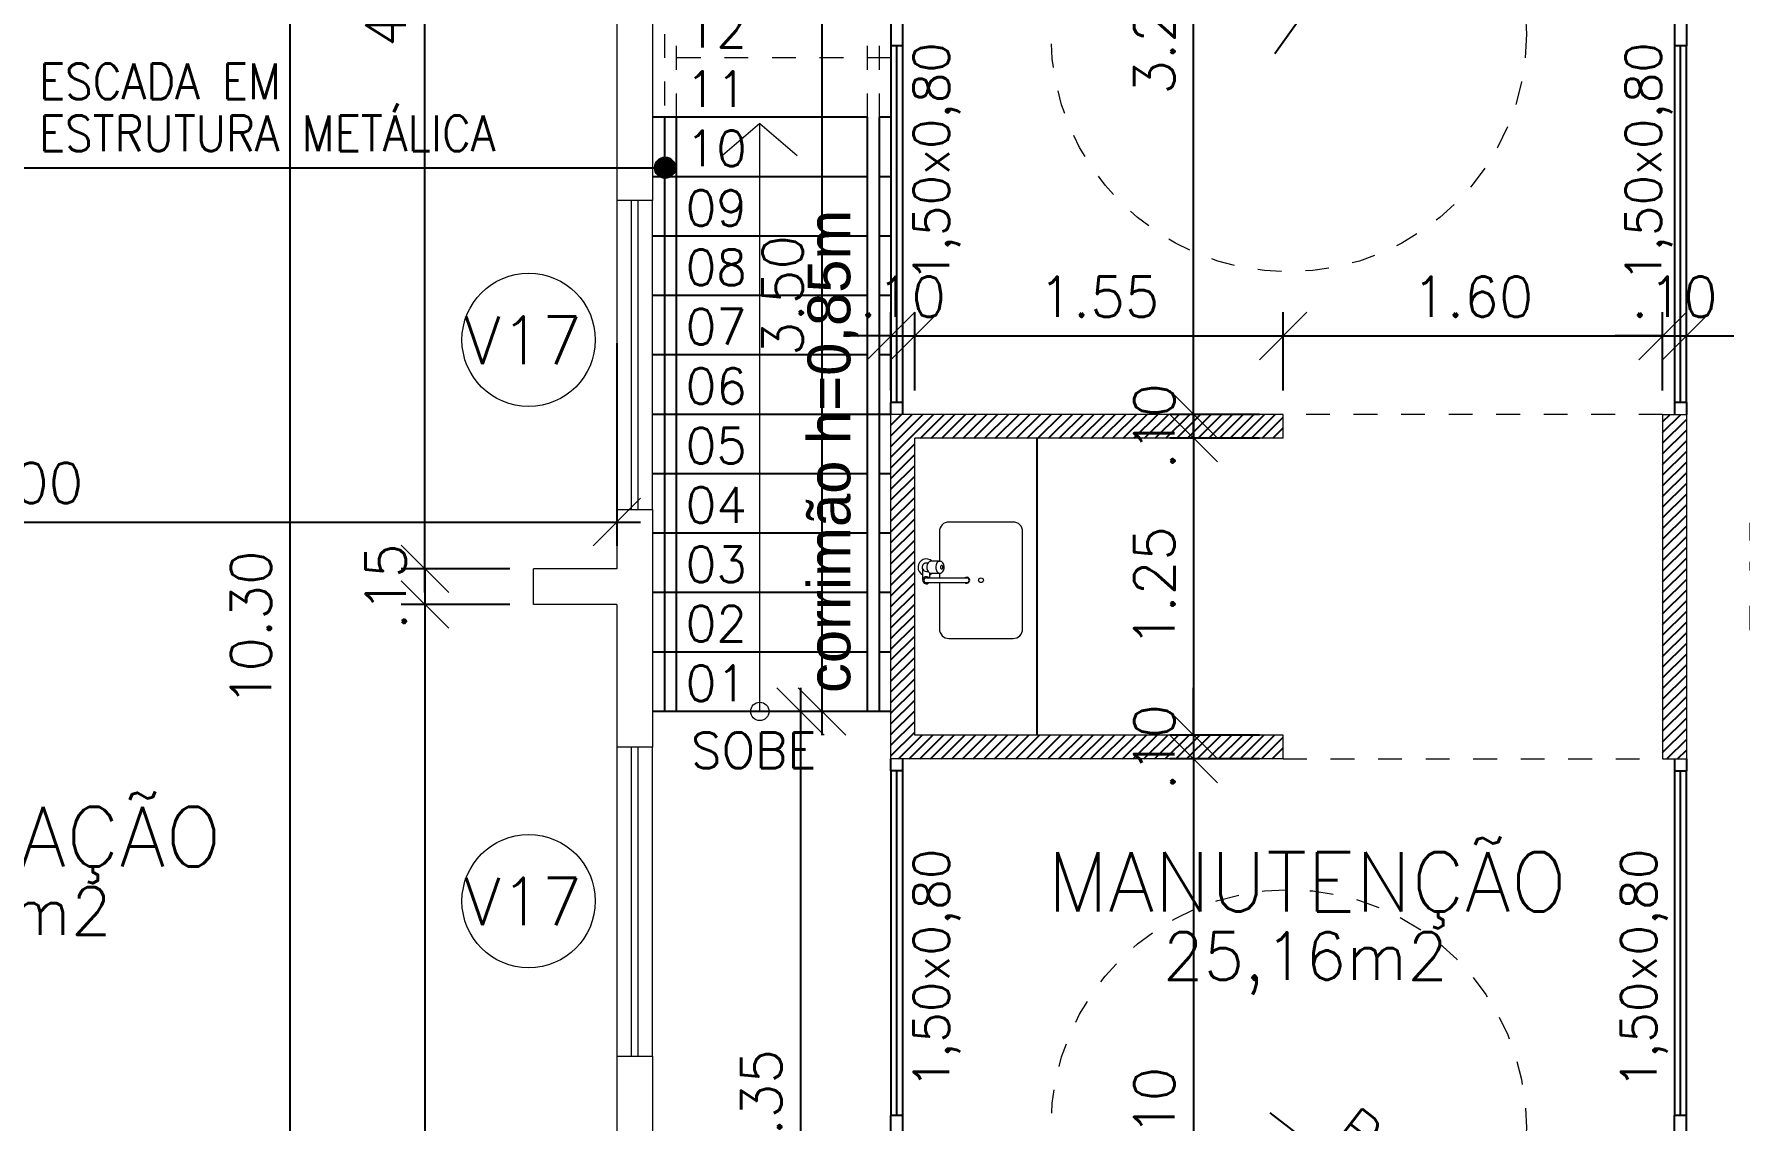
# Model space of a CAD drawing. Header units: millimetres. Extents: x 521 to 1055, y 261 to 520.
# Drawn here: x 610.82 to 618, y 486.34 to 490.92 of the extents above; entities that cross this region are included whole.
import ezdxf
from ezdxf.enums import TextEntityAlignment as Align

# ---------------------------------------------------------------- set-up
doc = ezdxf.new("R2010")
doc.units = ezdxf.units.MM
doc.linetypes.add('CONTINU', pattern=[0])
doc.linetypes.add('DASHDOT', pattern=[1, 0.5, -0.25, 0, -0.25])
doc.layers.add('0.1', color=8, linetype='Continuous', lineweight=13)
doc.layers.add('ppci', color=8, linetype='Continuous')
doc.styles.add('80X50', font='romans.shx')
doc.styles.add('ROMANS', font='romans')
doc.styles.get("Standard").update_dxf_attribs({"font": 'romans.shx'})
doc.styles.add('STYLE1', font='sanss___.ttf')
doc.dimstyles.new('Fares Eng - 50', dxfattribs={"dimscale": 2, "dimtxt": 0.085, "dimasz": 0.1, "dimexe": 0.05, "dimexo": 0.05, "dimgap": 0.04, "dimtad": 1, "dimzin": 4, "dimdsep": 46, "dimtxsty": 'ROMANS', "dimblk1": 'OBLIQUE', "dimblk2": 'OBLIQUE', "dimsah": 1, "dimcen": 0.05, "dimdle": 0.05, "dimclrd": 8, "dimclre": 8, "dimclrt": 8, "dimaunit": 1, "dimadec": 0, "dimazin": 0, "dimtfac": 1, "dimtix": 1, "dimtmove": 2, "dimatfit": 0, "dimldrblk": 'OPEN90', "dimfxl": 1, "dimtolj": 1, "dimtzin": 0, "dimarcsym": 0})

# ---------------------------------------------------------------- blocks, each defined once
blk = doc.blocks.new('ÁREA')
for p in [(0.00005, 0.003762), (0, 0)]:
    blk.add_attdef('COMPARTIMENTO', text='', height=0.0025).set_placement(p, align=Align.CENTER)
at = {"color": 1}
for p in [(-0.00005, -0.003762), (-0.000099, -0.007523)]:
    blk.add_attdef('ÁREA', text='', height=0.002, dxfattribs=at).set_placement(p, align=Align.CENTER)
blk = doc.blocks.new('_OBLIQUE')
at = {"color": 0, "linetype": 'ByBlock'}
blk.add_line((-0.5, -0.5), (0.5, 0.5), dxfattribs=at)
blk = doc.blocks.new('*D2826')
at = {"layer": '0.1', "color": 8, "linetype": 'CONTINU', "lineweight": -2, "transparency": 16777216}
for p, q in [((608.2733, 489.6169), (608.2733, 488.7637)), ((613.2733, 489.6169), (613.2733, 488.7637)), ((608.1733, 488.8637), (613.3733, 488.8637))]:
    blk.add_line(p, q, dxfattribs=at)
at = {"layer": 'DEFPOINTS', "color": 0, "linetype": 'CONTINU', "lineweight": -2, "transparency": 16777216}
for p in [(608.2733, 489.7169), (613.2733, 489.7169), (613.2733, 488.8637)]:
    blk.add_point(p, dxfattribs=at)
at = {"layer": '0.1', "color": 8, "linetype": 'CONTINU', "lineweight": -2, "transparency": 16777216, "xscale": 0.2, "yscale": 0.2, "zscale": 0.2, "rotation": 180}
blk.add_blockref('_OBLIQUE', (608.2733, 488.8637), dxfattribs=at)
at = {"layer": '0.1', "color": 8, "linetype": 'CONTINU', "lineweight": -2, "transparency": 16777216, "xscale": 0.2, "yscale": 0.2, "zscale": 0.2}
blk.add_blockref('_OBLIQUE', (613.2733, 488.8637), dxfattribs=at)
at = {"layer": '0.1', "color": 8, "linetype": 'CONTINU', "transparency": 16777216, "insert": (610.7733, 489.0287), "char_height": 0.17, "attachment_point": 5, "style": 'ROMANS'}
blk.add_mtext('\\A1;5.00', dxfattribs=at)
blk = doc.blocks.new('_Open90')
at = {"color": 0, "linetype": 'ByBlock', "lineweight": -2}
for p, q in [((-0.5, 0.5), (0, 0)), ((0, 0), (-1, 0)), ((0, 0), (-0.5, -0.5))]:
    blk.add_line(p, q, dxfattribs=at)
blk = doc.blocks.new('*D2891')
at = {"layer": '0.1', "color": 8, "linetype": 'CONTINU', "lineweight": -2, "transparency": 16777216}
for p, q in [((612.4661, 488.5669), (612.4661, 493.6669)), ((612.8233, 493.5669), (612.3661, 493.5669)), ((612.8233, 488.6669), (612.3661, 488.6669))]:
    blk.add_line(p, q, dxfattribs=at)
at = {"layer": 'DEFPOINTS', "color": 0, "linetype": 'CONTINU', "lineweight": -2, "transparency": 16777216}
for p in [(612.4661, 493.5669), (612.9233, 493.5669), (612.9233, 488.6669)]:
    blk.add_point(p, dxfattribs=at)
at = {"layer": '0.1', "color": 8, "linetype": 'CONTINU', "lineweight": -2, "transparency": 16777216, "xscale": 0.2, "yscale": 0.2, "zscale": 0.2}
for p, rotation in [((612.4661, 493.5669), 90), ((612.4661, 488.6669), 270)]:
    blk.add_blockref('_OBLIQUE', p, dxfattribs=dict(at, rotation=rotation))
at = {"layer": '0.1', "color": 8, "linetype": 'CONTINU', "transparency": 16777216, "insert": (612.3011, 491.1169), "char_height": 0.17, "attachment_point": 5, "rotation": 90, "style": 'ROMANS'}
blk.add_mtext('\\A1;4.90', dxfattribs=at)
blk = doc.blocks.new('*D2892')
at = {"layer": '0.1', "color": 8, "linetype": 'CONTINU', "lineweight": -2, "transparency": 16777216}
for p, q in [((612.4661, 488.6669), (612.4661, 488.8669)), ((612.8233, 488.6669), (612.3661, 488.6669)), ((612.4661, 488.6669), (612.4661, 488.5169)), ((612.8233, 488.5169), (612.3661, 488.5169)), ((612.4661, 488.5169), (612.4661, 488.3169))]:
    blk.add_line(p, q, dxfattribs=at)
at = {"layer": 'DEFPOINTS', "color": 0, "linetype": 'CONTINU', "lineweight": -2, "transparency": 16777216}
for p in [(612.9233, 488.6669), (612.4661, 488.5169), (612.9233, 488.5169)]:
    blk.add_point(p, dxfattribs=at)
at = {"layer": '0.1', "color": 8, "linetype": 'CONTINU', "lineweight": -2, "transparency": 16777216, "xscale": 0.2, "yscale": 0.2, "zscale": 0.2}
for p, rotation in [((612.4661, 488.6669), 270), ((612.4661, 488.5169), 90)]:
    blk.add_blockref('_OBLIQUE', p, dxfattribs=dict(at, rotation=rotation))
at = {"layer": '0.1', "color": 8, "linetype": 'CONTINU', "transparency": 16777216, "insert": (612.3011, 488.5919), "char_height": 0.17, "attachment_point": 5, "rotation": 90, "style": 'ROMANS'}
blk.add_mtext('\\A1;.15', dxfattribs=at)
blk = doc.blocks.new('*D2610')
at = {"layer": '0.1', "color": 8, "lineweight": -2, "transparency": 16777216}
for p, q in [((612.4661, 488.6169), (612.4661, 483.1669)), ((612.8233, 488.5169), (612.3661, 488.5169)), ((612.8169, 483.2669), (612.3661, 483.2669))]:
    blk.add_line(p, q, dxfattribs=at)
at = {"layer": 'DEFPOINTS', "color": 0, "lineweight": -2, "transparency": 16777216}
for p in [(612.9233, 488.5169), (612.4661, 483.2669), (612.9169, 483.2669)]:
    blk.add_point(p, dxfattribs=at)
at = {"layer": '0.1', "color": 8, "lineweight": -2, "transparency": 16777216, "xscale": 0.2, "yscale": 0.2, "zscale": 0.2}
for p, rotation in [((612.4661, 488.5169), 90), ((612.4661, 483.2669), 270)]:
    blk.add_blockref('_OBLIQUE', p, dxfattribs=dict(at, rotation=rotation))
at = {"layer": '0.1', "color": 8, "transparency": 16777216, "insert": (612.3011, 485.8919), "char_height": 0.17, "attachment_point": 5, "rotation": 90, "style": 'ROMANS'}
blk.add_mtext('\\A1;5.25', dxfattribs=at)
blk = doc.blocks.new('*D2893')
at = {"layer": '0.1', "color": 8, "linetype": 'CONTINU', "lineweight": -2, "transparency": 16777216}
for p, q in [((611.8987, 483.1669), (611.8987, 493.6669)), ((612.2661, 493.5669), (611.7987, 493.5669)), ((612.2661, 483.2669), (611.7987, 483.2669))]:
    blk.add_line(p, q, dxfattribs=at)
at = {"layer": 'DEFPOINTS', "color": 0, "linetype": 'CONTINU', "lineweight": -2, "transparency": 16777216}
for p in [(611.8987, 493.5669), (612.3661, 493.5669), (612.3661, 483.2669)]:
    blk.add_point(p, dxfattribs=at)
at = {"layer": '0.1', "color": 8, "linetype": 'CONTINU', "lineweight": -2, "transparency": 16777216, "xscale": 0.2, "yscale": 0.2, "zscale": 0.2}
for p, rotation in [((611.8987, 493.5669), 90), ((611.8987, 483.2669), 270)]:
    blk.add_blockref('_OBLIQUE', p, dxfattribs=dict(at, rotation=rotation))
at = {"layer": '0.1', "color": 8, "linetype": 'CONTINU', "transparency": 16777216, "insert": (611.7337, 488.4169), "char_height": 0.17, "attachment_point": 5, "rotation": 90, "style": 'ROMANS'}
blk.add_mtext('\\A1;10.30', dxfattribs=at)
blk = doc.blocks.new('PIA')
for p, q in [((0, 0.245), (0.0435, 0.245)), ((0.01, 0.23), (0.01, 0.06)), ((0.01, 0.215), (0.0309, 0.215)), ((0.03, 0.175), (0.01, 0.175))]:
    blk.add_line(p, q)
blk.add_lwpolyline([(-0.01, 0.23), (-0.01, 0.06)])
for points in [[(0.08, 0.1728), (0.08, 0.2104, 0.133256), (0.0783, 0.2168, 0.106756), (0.0727, 0.2229, 0.082828), (0.0649, 0.2266, 0.071352), (0.055, 0.2281, 0.071352), (0.0451, 0.2266, 0.082828), (0.0373, 0.2229, 0.106756), (0.0317, 0.2168, 0.133256), (0.03, 0.2104), (0.03, 0.1728)], [(-0.01, 0.175), (-0.205, 0.175, 0.414214), (-0.245, 0.135), (-0.245, -0.135, 0.414214), (-0.205, -0.175), (0.205, -0.175, 0.414214), (0.245, -0.135), (0.245, 0.135, 0.414214), (0.205, 0.175), (0.08, 0.175)]]:
    blk.add_lwpolyline(points, format="xyb")
at = {"color": 8}
for points in [[(0.046, 0.245, 0.263265), (0.0375, 0.23), (0.0375, 0.223)], [(0.0725, 0.223), (0.0725, 0.23, 0.546464), (0.0477, 0.2459, 0.546464)]]:
    blk.add_lwpolyline(points, format="xyb", dxfattribs=at)
blk.add_lwpolyline([(0.03, 0.1728, 0.133256), (0.0317, 0.1664, 0.106756), (0.0373, 0.1603, 0.082828), (0.0451, 0.1565, 0.071352), (0.055, 0.1551, 0.071352), (0.0649, 0.1565, 0.082828), (0.0727, 0.1603, 0.106756), (0.0783, 0.1664, 0.133256), (0.08, 0.1728, 0.133256), (0.0783, 0.1792, 0.106756), (0.0727, 0.1853, 0.082828), (0.0649, 0.189, 0.071352), (0.055, 0.1905, 0.071352), (0.0451, 0.189, 0.082828), (0.0373, 0.1853, 0.106756), (0.0317, 0.1792, 0.133256)], format="xyb", close=True)
blk.add_lwpolyline([(0.0625, 0.1653, 0.133256), (0.062, 0.1672, 0.106756), (0.0603, 0.169, 0.082828), (0.058, 0.1702, 0.071352), (0.055, 0.1706, 0.071352), (0.052, 0.1702, 0.082828), (0.0497, 0.169, 0.106756), (0.048, 0.1672, 0.133256), (0.0475, 0.1653, 0.133256), (0.048, 0.1634, 0.106756), (0.0497, 0.1615, 0.082828), (0.052, 0.1604, 0.071352), (0.055, 0.16, 0.071352), (0.058, 0.1604, 0.082828), (0.0603, 0.1615, 0.106756), (0.062, 0.1634, 0.133256)], format="xyb", close=True, dxfattribs=at)
blk.add_circle((0, 0), 0.01)
for centre, radius, start, end in [((0, 0.23), 0.015, 311.81031, 228.18969), ((0, 0.23), 0.01, 0.00021, 180.00021), ((0.0435, 0.255), 0.01, 270, 294.61998), ((0, 0.06), 0.01, 180.00012, 0.00012)]:
    blk.add_arc(centre, radius, start, end)
for centre, radius, start, end in [((0.055, 0.23), 0.035, 315.58469, 154.62307), ((0.055, 0.23), 0.035, 205.37693, 224.41531), ((0, 0.06), 0.0125, 143.1301, 36.8699)]:
    blk.add_arc(centre, radius, start, end, dxfattribs=at)
blk = doc.blocks.new('*D3589')
at = {"layer": '0.1', "color": 8, "linetype": 'CONTINU', "lineweight": -2, "transparency": 16777216}
for p, q in [((614.4265, 489.4169), (614.4265, 489.7467)), ((614.5265, 489.4169), (614.5265, 489.7467)), ((614.4265, 489.6467), (614.2265, 489.6467)), ((614.4265, 489.6467), (614.5265, 489.6467)), ((614.5265, 489.6467), (614.7265, 489.6467))]:
    blk.add_line(p, q, dxfattribs=at)
at = {"layer": 'DEFPOINTS', "color": 0, "linetype": 'CONTINU', "lineweight": -2, "transparency": 16777216}
for p in [(614.5265, 489.6467), (614.4265, 489.3169), (614.5265, 489.3169)]:
    blk.add_point(p, dxfattribs=at)
at = {"layer": '0.1', "color": 8, "linetype": 'CONTINU', "lineweight": -2, "transparency": 16777216, "xscale": 0.2, "yscale": 0.2, "zscale": 0.2}
blk.add_blockref('_OBLIQUE', (614.4265, 489.6467), dxfattribs=at)
at = {"layer": '0.1', "color": 8, "linetype": 'CONTINU', "lineweight": -2, "transparency": 16777216, "xscale": 0.2, "yscale": 0.2, "zscale": 0.2, "rotation": 180}
blk.add_blockref('_OBLIQUE', (614.5265, 489.6467), dxfattribs=at)
at = {"layer": '0.1', "color": 8, "linetype": 'CONTINU', "lineweight": -2, "transparency": 16777216, "insert": (614.4765, 489.8117), "char_height": 0.17, "attachment_point": 5, "style": 'ROMANS'}
blk.add_mtext('\\A1;.10', dxfattribs=at)
blk = doc.blocks.new('*D3590')
at = {"layer": '0.1', "color": 8, "linetype": 'CONTINU', "lineweight": -2, "transparency": 16777216}
for p, q in [((614.5265, 489.4169), (614.5265, 489.7467)), ((616.0765, 489.4169), (616.0765, 489.7467)), ((614.4265, 489.6467), (616.1765, 489.6467))]:
    blk.add_line(p, q, dxfattribs=at)
at = {"layer": 'DEFPOINTS', "color": 0, "linetype": 'CONTINU', "lineweight": -2, "transparency": 16777216}
for p in [(616.0765, 489.6467), (614.5265, 489.3169), (616.0765, 489.3169)]:
    blk.add_point(p, dxfattribs=at)
at = {"layer": '0.1', "color": 8, "linetype": 'CONTINU', "lineweight": -2, "transparency": 16777216, "xscale": 0.2, "yscale": 0.2, "zscale": 0.2, "rotation": 180}
blk.add_blockref('_OBLIQUE', (614.5265, 489.6467), dxfattribs=at)
at = {"layer": '0.1', "color": 8, "linetype": 'CONTINU', "lineweight": -2, "transparency": 16777216, "xscale": 0.2, "yscale": 0.2, "zscale": 0.2}
blk.add_blockref('_OBLIQUE', (616.0765, 489.6467), dxfattribs=at)
at = {"layer": '0.1', "color": 8, "linetype": 'CONTINU', "lineweight": -2, "transparency": 16777216, "insert": (615.3015, 489.8117), "char_height": 0.17, "attachment_point": 5, "style": 'ROMANS'}
blk.add_mtext('\\A1;1.55', dxfattribs=at)
blk = doc.blocks.new('*D3591')
at = {"layer": '0.1', "color": 8, "linetype": 'CONTINU', "lineweight": -2, "transparency": 16777216}
for p, q in [((616.0765, 489.4169), (616.0765, 489.7467)), ((617.6733, 489.4169), (617.6733, 489.7467)), ((615.9765, 489.6467), (617.7733, 489.6467))]:
    blk.add_line(p, q, dxfattribs=at)
at = {"layer": 'DEFPOINTS', "color": 0, "linetype": 'CONTINU', "lineweight": -2, "transparency": 16777216}
for p in [(617.6733, 489.6467), (616.0765, 489.3169), (617.6733, 489.3169)]:
    blk.add_point(p, dxfattribs=at)
at = {"layer": '0.1', "color": 8, "linetype": 'CONTINU', "lineweight": -2, "transparency": 16777216, "xscale": 0.2, "yscale": 0.2, "zscale": 0.2, "rotation": 180}
blk.add_blockref('_OBLIQUE', (616.0765, 489.6467), dxfattribs=at)
at = {"layer": '0.1', "color": 8, "linetype": 'CONTINU', "lineweight": -2, "transparency": 16777216, "xscale": 0.2, "yscale": 0.2, "zscale": 0.2}
blk.add_blockref('_OBLIQUE', (617.6733, 489.6467), dxfattribs=at)
at = {"layer": '0.1', "color": 8, "linetype": 'CONTINU', "lineweight": -2, "transparency": 16777216, "insert": (616.8749, 489.8117), "char_height": 0.17, "attachment_point": 5, "style": 'ROMANS'}
blk.add_mtext('\\A1;1.60', dxfattribs=at)
blk = doc.blocks.new('*D3592')
at = {"layer": '0.1', "color": 8, "linetype": 'CONTINU', "lineweight": -2, "transparency": 16777216}
for p, q in [((617.6733, 489.4169), (617.6733, 489.7467)), ((617.7733, 489.4169), (617.7733, 489.7467)), ((617.6733, 489.6467), (617.4733, 489.6467)), ((617.6733, 489.6467), (617.7733, 489.6467)), ((617.7733, 489.6467), (617.9733, 489.6467))]:
    blk.add_line(p, q, dxfattribs=at)
at = {"layer": 'DEFPOINTS', "color": 0, "linetype": 'CONTINU', "lineweight": -2, "transparency": 16777216}
for p in [(617.7733, 489.6467), (617.6733, 489.3169), (617.7733, 489.3169)]:
    blk.add_point(p, dxfattribs=at)
at = {"layer": '0.1', "color": 8, "linetype": 'CONTINU', "lineweight": -2, "transparency": 16777216, "xscale": 0.2, "yscale": 0.2, "zscale": 0.2}
blk.add_blockref('_OBLIQUE', (617.6733, 489.6467), dxfattribs=at)
at = {"layer": '0.1', "color": 8, "linetype": 'CONTINU', "lineweight": -2, "transparency": 16777216, "xscale": 0.2, "yscale": 0.2, "zscale": 0.2, "rotation": 180}
blk.add_blockref('_OBLIQUE', (617.7733, 489.6467), dxfattribs=at)
at = {"layer": '0.1', "color": 8, "linetype": 'CONTINU', "lineweight": -2, "transparency": 16777216, "insert": (617.7233, 489.8117), "char_height": 0.17, "attachment_point": 5, "style": 'ROMANS'}
blk.add_mtext('\\A1;.10', dxfattribs=at)
blk = doc.blocks.new('*D3593')
at = {"layer": '0.1', "color": 8, "linetype": 'CONTINU', "lineweight": -2, "transparency": 16777216}
for p, q in [((615.6998, 489.3169), (615.6998, 489.5169)), ((615.9765, 489.3169), (615.5998, 489.3169)), ((615.6998, 489.2169), (615.6998, 489.3169)), ((615.9765, 489.2169), (615.5998, 489.2169)), ((615.6998, 489.2169), (615.6998, 489.0169))]:
    blk.add_line(p, q, dxfattribs=at)
at = {"layer": 'DEFPOINTS', "color": 0, "linetype": 'CONTINU', "lineweight": -2, "transparency": 16777216}
for p in [(615.6998, 489.3169), (616.0765, 489.3169), (616.0765, 489.2169)]:
    blk.add_point(p, dxfattribs=at)
at = {"layer": '0.1', "color": 8, "linetype": 'CONTINU', "lineweight": -2, "transparency": 16777216, "xscale": 0.2, "yscale": 0.2, "zscale": 0.2}
for p, rotation in [((615.6998, 489.3169), 270), ((615.6998, 489.2169), 90)]:
    blk.add_blockref('_OBLIQUE', p, dxfattribs=dict(at, rotation=rotation))
at = {"layer": '0.1', "color": 8, "linetype": 'CONTINU', "lineweight": -2, "transparency": 16777216, "insert": (615.5348, 489.2669), "char_height": 0.17, "attachment_point": 5, "rotation": 90, "style": 'ROMANS'}
blk.add_mtext('\\A1;.10', dxfattribs=at)
blk = doc.blocks.new('*D3594')
at = {"layer": '0.1', "color": 8, "linetype": 'CONTINU', "lineweight": -2, "transparency": 16777216}
for p, q in [((615.6998, 489.3169), (615.6998, 487.8669)), ((615.9765, 489.2169), (615.5998, 489.2169)), ((615.9765, 487.9669), (615.5998, 487.9669))]:
    blk.add_line(p, q, dxfattribs=at)
at = {"layer": 'DEFPOINTS', "color": 0, "linetype": 'CONTINU', "lineweight": -2, "transparency": 16777216}
for p in [(616.0765, 489.2169), (615.6998, 487.9669), (616.0765, 487.9669)]:
    blk.add_point(p, dxfattribs=at)
at = {"layer": '0.1', "color": 8, "linetype": 'CONTINU', "lineweight": -2, "transparency": 16777216, "xscale": 0.2, "yscale": 0.2, "zscale": 0.2}
for p, rotation in [((615.6998, 489.2169), 90), ((615.6998, 487.9669), 270)]:
    blk.add_blockref('_OBLIQUE', p, dxfattribs=dict(at, rotation=rotation))
at = {"layer": '0.1', "color": 8, "linetype": 'CONTINU', "lineweight": -2, "transparency": 16777216, "insert": (615.5348, 488.5919), "char_height": 0.17, "attachment_point": 5, "rotation": 90, "style": 'ROMANS'}
blk.add_mtext('\\A1;1.25', dxfattribs=at)
blk = doc.blocks.new('*D3595')
at = {"layer": '0.1', "color": 8, "linetype": 'CONTINU', "lineweight": -2, "transparency": 16777216}
for p, q in [((615.6998, 487.9669), (615.6998, 488.1669)), ((615.9765, 487.9669), (615.5998, 487.9669)), ((615.6998, 487.9669), (615.6998, 487.8669)), ((615.9765, 487.8669), (615.5998, 487.8669)), ((615.6998, 487.8669), (615.6998, 487.6669))]:
    blk.add_line(p, q, dxfattribs=at)
at = {"layer": 'DEFPOINTS', "color": 0, "linetype": 'CONTINU', "lineweight": -2, "transparency": 16777216}
for p in [(616.0765, 487.9669), (615.6998, 487.8669), (616.0765, 487.8669)]:
    blk.add_point(p, dxfattribs=at)
at = {"layer": '0.1', "color": 8, "linetype": 'CONTINU', "lineweight": -2, "transparency": 16777216, "xscale": 0.2, "yscale": 0.2, "zscale": 0.2}
for p, rotation in [((615.6998, 487.9669), 270), ((615.6998, 487.8669), 90)]:
    blk.add_blockref('_OBLIQUE', p, dxfattribs=dict(at, rotation=rotation))
at = {"layer": '0.1', "color": 8, "linetype": 'CONTINU', "lineweight": -2, "transparency": 16777216, "insert": (615.5348, 487.9169), "char_height": 0.17, "attachment_point": 5, "rotation": 90, "style": 'ROMANS'}
blk.add_mtext('\\A1;.10', dxfattribs=at)
blk = doc.blocks.new('*D3596')
at = {"layer": '0.1', "color": 8, "linetype": 'CONTINU', "lineweight": -2, "transparency": 16777216}
for p, q in [((615.6998, 487.9669), (615.6998, 484.6669)), ((615.9765, 487.8669), (615.5998, 487.8669)), ((615.9765, 484.7669), (615.5998, 484.7669))]:
    blk.add_line(p, q, dxfattribs=at)
at = {"layer": 'DEFPOINTS', "color": 0, "linetype": 'CONTINU', "lineweight": -2, "transparency": 16777216}
for p in [(616.0765, 487.8669), (615.6998, 484.7669), (616.0765, 484.7669)]:
    blk.add_point(p, dxfattribs=at)
at = {"layer": '0.1', "color": 8, "linetype": 'CONTINU', "lineweight": -2, "transparency": 16777216, "xscale": 0.2, "yscale": 0.2, "zscale": 0.2}
for p, rotation in [((615.6998, 487.8669), 90), ((615.6998, 484.7669), 270)]:
    blk.add_blockref('_OBLIQUE', p, dxfattribs=dict(at, rotation=rotation))
at = {"layer": '0.1', "color": 8, "linetype": 'CONTINU', "lineweight": -2, "transparency": 16777216, "insert": (615.5348, 486.3169), "char_height": 0.17, "attachment_point": 5, "rotation": 90, "style": 'ROMANS'}
blk.add_mtext('\\A1;3.10', dxfattribs=at)
blk = doc.blocks.new('*D3597')
at = {"layer": '0.1', "color": 8, "linetype": 'CONTINU', "lineweight": -2, "transparency": 16777216}
for p, q in [((615.6998, 489.2169), (615.6998, 492.6169)), ((615.9765, 492.5169), (615.5998, 492.5169)), ((615.9765, 489.3169), (615.5998, 489.3169))]:
    blk.add_line(p, q, dxfattribs=at)
at = {"layer": 'DEFPOINTS', "color": 0, "linetype": 'CONTINU', "lineweight": -2, "transparency": 16777216}
for p in [(615.6998, 492.5169), (616.0765, 492.5169), (616.0765, 489.3169)]:
    blk.add_point(p, dxfattribs=at)
at = {"layer": '0.1', "color": 8, "linetype": 'CONTINU', "lineweight": -2, "transparency": 16777216, "xscale": 0.2, "yscale": 0.2, "zscale": 0.2}
for p, rotation in [((615.6998, 492.5169), 90), ((615.6998, 489.3169), 270)]:
    blk.add_blockref('_OBLIQUE', p, dxfattribs=dict(at, rotation=rotation))
at = {"layer": '0.1', "color": 8, "linetype": 'CONTINU', "lineweight": -2, "transparency": 16777216, "insert": (615.5348, 490.9169), "char_height": 0.17, "attachment_point": 5, "rotation": 90, "style": 'ROMANS'}
blk.add_mtext('\\A1;3.20', dxfattribs=at)
blk = doc.blocks.new('*D3602')
at = {"layer": '0.1', "color": 8, "linetype": 'CONTINU', "lineweight": -2, "transparency": 16777216}
for p, q in [((618.2945, 492.6669), (618.2945, 484.6169)), ((617.8733, 492.5669), (618.3945, 492.5669)), ((617.8733, 484.7169), (618.3945, 484.7169))]:
    blk.add_line(p, q, dxfattribs=at)
at = {"layer": 'DEFPOINTS', "color": 0, "linetype": 'CONTINU', "lineweight": -2, "transparency": 16777216}
for p in [(617.7733, 492.5669), (617.7733, 484.7169), (618.2945, 484.7169)]:
    blk.add_point(p, dxfattribs=at)
at = {"layer": '0.1', "color": 8, "linetype": 'CONTINU', "lineweight": -2, "transparency": 16777216, "xscale": 0.2, "yscale": 0.2, "zscale": 0.2}
for p, rotation in [((618.2945, 492.5669), 90), ((618.2945, 484.7169), 270)]:
    blk.add_blockref('_OBLIQUE', p, dxfattribs=dict(at, rotation=rotation))
at = {"layer": '0.1', "color": 8, "linetype": 'CONTINU', "lineweight": -2, "transparency": 16777216, "insert": (618.1295, 488.6419), "char_height": 0.17, "attachment_point": 5, "rotation": 90, "style": 'ROMANS'}
blk.add_mtext('\\A1;7.85', dxfattribs=at)
blk = doc.blocks.new('*D3603')
at = {"layer": '0.1', "color": 8, "linetype": 'CONTINU', "lineweight": -2, "transparency": 16777216}
blk.add_line((616.0418, 490.8355), (616.7389, 491.8123), dxfattribs=at)
at = {"layer": 'DEFPOINTS', "color": 0, "linetype": 'CONTINU', "lineweight": -2, "transparency": 16777216}
for p in [(616.6808, 491.7309), (616.0999, 490.9169)]:
    blk.add_point(p, dxfattribs=at)
at = {"layer": '0.1', "color": 8, "linetype": 'CONTINU', "lineweight": -2, "transparency": 16777216, "xscale": 0.2, "yscale": 0.2, "zscale": 0.2, "rotation": 54.48324469864784}
blk.add_blockref('_OBLIQUE', (616.6808, 491.7309), dxfattribs=at)
at = {"layer": '0.1', "color": 8, "linetype": 'CONTINU', "lineweight": -2, "transparency": 16777216, "insert": (616.256, 491.4197), "char_height": 0.17, "attachment_point": 5, "rotation": 54.48324, "style": 'ROMANS'}
blk.add_mtext('\\A1;R1.00', dxfattribs=at)
blk = doc.blocks.new('*D3604')
at = {"layer": '0.1', "color": 8, "linetype": 'CONTINU', "lineweight": -2, "transparency": 16777216}
blk.add_line((616.0206, 486.3779), (616.9714, 485.6458), dxfattribs=at)
at = {"layer": 'DEFPOINTS', "color": 0, "linetype": 'CONTINU', "lineweight": -2, "transparency": 16777216}
for p in [(616.0999, 486.3169), (616.8922, 485.7068)]:
    blk.add_point(p, dxfattribs=at)
at = {"layer": '0.1', "color": 8, "linetype": 'CONTINU', "lineweight": -2, "transparency": 16777216, "xscale": 0.2, "yscale": 0.2, "zscale": 0.2, "rotation": 322.4032964737204}
blk.add_blockref('_OBLIQUE', (616.8922, 485.7068), dxfattribs=at)
at = {"layer": '0.1', "color": 8, "linetype": 'CONTINU', "lineweight": -2, "transparency": 16777216, "insert": (616.5967, 486.1426), "char_height": 0.17, "attachment_point": 5, "rotation": 322.4033, "style": 'ROMANS'}
blk.add_mtext('\\A1;R1.00', dxfattribs=at)
blk = doc.blocks.new('*D3606')
at = {"layer": '0.1', "color": 8, "linetype": 'CONTINU', "lineweight": -2, "transparency": 16777216}
for p, q in [((614.1361, 491.6669), (614.1361, 487.9669)), ((614.3265, 491.5669), (614.0361, 491.5669)), ((614.3265, 488.0669), (614.0361, 488.0669))]:
    blk.add_line(p, q, dxfattribs=at)
at = {"layer": 'DEFPOINTS', "color": 0, "linetype": 'CONTINU', "lineweight": -2, "transparency": 16777216}
for p in [(614.4265, 491.5669), (614.1361, 488.0669), (614.4265, 488.0669)]:
    blk.add_point(p, dxfattribs=at)
at = {"layer": '0.1', "color": 8, "linetype": 'CONTINU', "lineweight": -2, "transparency": 16777216, "xscale": 0.2, "yscale": 0.2, "zscale": 0.2}
for p, rotation in [((614.1361, 491.5669), 90), ((614.1361, 488.0669), 270)]:
    blk.add_blockref('_OBLIQUE', p, dxfattribs=dict(at, rotation=rotation))
at = {"layer": '0.1', "color": 8, "linetype": 'CONTINU', "lineweight": -2, "transparency": 16777216, "insert": (613.9711, 489.8169), "char_height": 0.17, "attachment_point": 5, "rotation": 90, "style": 'ROMANS'}
blk.add_mtext('\\A1;3.50', dxfattribs=at)
blk = doc.blocks.new('*D3607')
at = {"layer": '0.1', "color": 8, "linetype": 'CONTINU', "lineweight": -2, "transparency": 16777216}
for p, q in [((614.0458, 488.1669), (614.0458, 484.6169)), ((614.3265, 488.0669), (613.9458, 488.0669)), ((614.3265, 484.7169), (613.9458, 484.7169))]:
    blk.add_line(p, q, dxfattribs=at)
at = {"layer": 'DEFPOINTS', "color": 0, "linetype": 'CONTINU', "lineweight": -2, "transparency": 16777216}
for p in [(614.4265, 488.0669), (614.0458, 484.7169), (614.4265, 484.7169)]:
    blk.add_point(p, dxfattribs=at)
at = {"layer": '0.1', "color": 8, "linetype": 'CONTINU', "lineweight": -2, "transparency": 16777216, "xscale": 0.2, "yscale": 0.2, "zscale": 0.2}
for p, rotation in [((614.0458, 488.0669), 90), ((614.0458, 484.7169), 270)]:
    blk.add_blockref('_OBLIQUE', p, dxfattribs=dict(at, rotation=rotation))
at = {"layer": '0.1', "color": 8, "linetype": 'CONTINU', "lineweight": -2, "transparency": 16777216, "insert": (613.8808, 486.3919), "char_height": 0.17, "attachment_point": 5, "rotation": 90, "style": 'ROMANS'}
blk.add_mtext('\\A1;3.35', dxfattribs=at)

msp = doc.modelspace()

# ---------------------------------------------------------------- hatches: boundary and pattern name
at = {"layer": '0.1', "linetype": 'CONTINU', "lineweight": -2}
h = msp.add_hatch(color=8, dxfattribs=at)
h.paths.add_polyline_path([(613.47617, 490.39793, 0.4142136), (613.43305, 490.35481), (613.47617, 490.35481)])
h.paths.add_polyline_path([(613.47617, 490.39793), (613.47617, 490.35481), (613.51929, 490.35481, 0.4142136)])
h.paths.add_polyline_path([(613.51929, 490.35481), (613.43305, 490.35481, 1)])
h = msp.add_hatch(dxfattribs=at)
h.set_pattern_fill('ANSI31', color=8, scale=0.01, style=0)
h.set_pattern_definition([(45, (614.42646, 487.700374), (-0.02245064, 0.02245064), [])])
h.paths.add_polyline_path([(614.42646, 489.31692), (614.42646, 487.86692), (616.07646, 487.86692), (616.07646, 487.96692), (614.52646, 487.96692), (614.52646, 489.21692), (616.07646, 489.21692), (616.07646, 489.31692)])
h.paths.add_polyline_path([(617.77327, 489.31692), (617.67327, 489.31692), (617.67327, 487.86692), (617.77327, 487.86692)])
h.paths.add_polyline_path([(615.66229, 489.05037), (615.66229, 489.48347), (615.40729, 489.48347), (615.40729, 489.05037)], flags=9)
h.paths.add_polyline_path([(615.66229, 487.70037), (615.66229, 488.13347), (615.40729, 488.13347), (615.40729, 487.70037)], flags=9)

# ---------------------------------------------------------------- linework, layer by layer
at = {"layer": '0.1', "color": 8, "linetype": 'DASHDOT', "ltscale": 0.2}
for p, q in [((613.47327, 493.51692), (613.47327, 490.56692)), ((613.52327, 493.46692), (613.52327, 490.56692)), ((614.32646, 492.66692), (614.32646, 490.56692)), ((614.37646, 492.66692), (614.37646, 490.56692)), ((614.42646, 490.81692), (613.42327, 490.81692)), ((617.67327, 489.31692), (616.07646, 489.31692)), ((616.07646, 487.86692), (617.67327, 487.86692))]:
    msp.add_line(p, q, dxfattribs=at)
at = {"layer": '0.1', "color": 7}
for p, q in [((613.27327, 491.01692), (613.27327, 490.21692)), ((613.42327, 491.01692), (613.42327, 490.21692)), ((613.42327, 490.21692), (613.27327, 490.21692)), ((616.07646, 489.31692), (614.42646, 489.31692)), ((614.42646, 487.86692), (614.42646, 489.31692)), ((616.07646, 489.21692), (616.07646, 489.31692)), ((617.67327, 489.31692), (617.77327, 489.31692)), ((617.67327, 489.31692), (617.67327, 487.86692)), ((617.77327, 489.31692), (617.77327, 487.86692)), ((616.07646, 489.21692), (614.52646, 489.21692)), ((614.52646, 487.96692), (614.52646, 489.21692)), ((613.27327, 488.91692), (613.42327, 488.91692)), ((613.27327, 488.91692), (613.27327, 488.66692)), ((613.42327, 488.91692), (613.42327, 487.91692)), ((612.92327, 488.51692), (612.92327, 488.66692)), ((613.27327, 488.66692), (612.92327, 488.66692)), ((613.27327, 488.51692), (612.92327, 488.51692)), ((613.27327, 488.51692), (613.27327, 487.91692)), ((616.07646, 487.96692), (614.52646, 487.96692)), ((616.07646, 487.86692), (616.07646, 487.96692)), ((613.42327, 487.91692), (613.27327, 487.91692)), ((616.07646, 487.86692), (614.42646, 487.86692)), ((617.67327, 487.86692), (617.77327, 487.86692)), ((613.27327, 486.61692), (613.42327, 486.61692)), ((613.27327, 486.61692), (613.27327, 485.81692)), ((613.42327, 486.61692), (613.42327, 485.81692))]:
    msp.add_line(p, q, dxfattribs=at)
at = {"layer": '0.1', "color": 8, "linetype": 'CONTINU', "lineweight": -2}
for p, q in [((614.42646, 490.96692), (614.42646, 490.86692)), ((614.47646, 490.86692), (614.47646, 490.96692)), ((617.72327, 490.96692), (617.72327, 490.86692)), ((617.77327, 490.96692), (617.77327, 490.86692)), ((614.47646, 490.86692), (614.42646, 490.86692)), ((614.42646, 490.86692), (614.42646, 489.36692)), ((614.45146, 489.36692), (614.45146, 490.86692)), ((614.47646, 489.36692), (614.47646, 490.86692)), ((617.77327, 490.86692), (617.72327, 490.86692)), ((617.72327, 490.86692), (617.72327, 489.36692)), ((617.74827, 489.36692), (617.74827, 490.86692)), ((617.77327, 489.36692), (617.77327, 490.86692)), ((614.32646, 490.56692), (613.42327, 490.56692)), ((614.42646, 490.56692), (614.37646, 490.56692)), ((610.75287, 490.35481), (613.51446, 490.35481)), ((614.32646, 490.31692), (613.42327, 490.31692)), ((614.42646, 490.31692), (614.37646, 490.31692)), ((614.32646, 490.06692), (613.42327, 490.06692)), ((614.42646, 490.06692), (614.37646, 490.06692)), ((614.32646, 489.81692), (613.42327, 489.81692)), ((614.42646, 489.81692), (614.37646, 489.81692)), ((614.32646, 489.56692), (613.42327, 489.56692)), ((614.42646, 489.56692), (614.37646, 489.56692)), ((614.42646, 489.31692), (613.42327, 489.31692)), ((614.42646, 489.31692), (614.42646, 489.36692)), ((614.47646, 489.36692), (614.42646, 489.36692)), ((614.47646, 489.31692), (614.47646, 489.36692)), ((617.77327, 489.36692), (617.72327, 489.36692)), ((617.72327, 489.36692), (617.72327, 489.31692)), ((617.77327, 489.36692), (617.77327, 489.31692)), ((615.04219, 487.96692), (615.04219, 489.21692)), ((614.32646, 489.06692), (613.42327, 489.06692)), ((614.42646, 489.06692), (614.37646, 489.06692)), ((614.32646, 488.81692), (613.42327, 488.81692)), ((614.42646, 488.81692), (614.37646, 488.81692)), ((614.32646, 488.56692), (613.42327, 488.56692)), ((614.42646, 488.56692), (614.37646, 488.56692)), ((614.32646, 488.31692), (613.42327, 488.31692)), ((614.42646, 488.31692), (614.37646, 488.31692)), ((613.47327, 488.06692), (613.42327, 488.06692)), ((614.32646, 488.06692), (613.52327, 488.06692)), ((614.42646, 488.06692), (614.37646, 488.06692)), ((614.42646, 487.81692), (614.42646, 487.86692)), ((614.47646, 487.81692), (614.47646, 487.86692)), ((617.72327, 487.86692), (617.72327, 487.81692)), ((617.77327, 487.86692), (617.77327, 487.81692)), ((614.47646, 487.81692), (614.42646, 487.81692)), ((614.42646, 487.81692), (614.42646, 486.36692)), ((614.45146, 486.36692), (614.45146, 487.81692)), ((614.47646, 486.36692), (614.47646, 487.81692)), ((617.72327, 487.81692), (617.77327, 487.81692)), ((617.72327, 487.81692), (617.72327, 486.36692)), ((617.74827, 486.36692), (617.74827, 487.81692)), ((617.77327, 486.36692), (617.77327, 487.81692)), ((614.47646, 486.36692), (614.42646, 486.36692)), ((614.42646, 486.26692), (614.42646, 486.36692)), ((614.47646, 486.26692), (614.47646, 486.36692)), ((617.77327, 486.36692), (617.72327, 486.36692)), ((617.72327, 486.26692), (617.72327, 486.36692)), ((617.77327, 486.26692), (617.77327, 486.36692))]:
    msp.add_line(p, q, dxfattribs=at)
at = {"layer": '0.1', "color": 8}
for p, q in [((613.87487, 490.54065), (613.71745, 490.4059)), ((613.87487, 488.06692), (613.87487, 490.54065)), ((613.87487, 490.54065), (614.03228, 490.4059)), ((613.27327, 490.21692), (613.27327, 488.91692)), ((613.33327, 490.21692), (613.33327, 488.91692)), ((613.36327, 488.91692), (613.36327, 490.21692)), ((613.42327, 488.91692), (613.42327, 490.21692)), ((613.27327, 487.91692), (613.27327, 486.61692)), ((613.33327, 487.91692), (613.33327, 486.61692)), ((613.36327, 486.61692), (613.36327, 487.91692)), ((613.42327, 486.61692), (613.42327, 487.91692))]:
    msp.add_line(p, q, dxfattribs=at)
at = {"layer": '0.1', "color": 8, "linetype": 'DASHDOT', "ltscale": 0.2}
for centre in [(616.09987, 490.91692), (616.09987, 486.31692)]:
    msp.add_circle(centre, 1, dxfattribs=at)
at = {"layer": '0.1', "color": 8, "linetype": 'CONTINU', "lineweight": -2}
msp.add_circle((613.47617, 490.35481), 0.04312, dxfattribs=at)
at = {"layer": '0.1', "color": 8}
for centre, radius in [((612.90222, 489.63028), 0.28038), ((613.87487, 488.06692), 0.03865), ((612.90222, 487.26896), 0.28038)]:
    msp.add_circle(centre, radius, dxfattribs=at)
at = {"layer": 'ppci', "color": 10, "linetype": 'CONTINU', "lineweight": -2}
for p, q in [((613.47327, 490.56692), (613.47327, 488.06692)), ((613.52327, 490.56692), (613.52327, 488.06692)), ((614.32646, 490.56692), (614.32646, 488.06692)), ((614.37646, 490.56692), (614.37646, 488.06692)), ((613.52327, 488.06692), (613.47327, 488.06692)), ((614.37646, 488.06692), (614.32646, 488.06692))]:
    msp.add_line(p, q, dxfattribs=at)

# ---------------------------------------------------------------- block references
at = {"layer": '0.1', "color": 8, "linetype": 'CONTINU', "rotation": 90}
msp.add_blockref('PIA', (614.8055, 488.61894), dxfattribs=at)
at = {"layer": '0.1', "color": 8}
ref = msp.add_blockref('ÁREA', (610.55441, 487.41518), dxfattribs=dict(at, xscale=133.3333333333333, yscale=133.3333333333333, zscale=133.3333333333333))
ref.add_attrib('COMPARTIMENTO', 'SUBESTAÇÃO', dxfattribs={"layer": '0', "color": 3, "height": 0.25}).set_placement((610.55441, 487.41518), align=Align.CENTER)
ref.add_attrib('ÁREA', '51,50m2', dxfattribs={"layer": '0', "color": 1, "height": 0.2}).set_placement((610.54778, 487.12723), align=Align.CENTER)
ref = msp.add_blockref('ÁREA', (616.17713, 487.22552), dxfattribs=dict(at, xscale=133.3333333333333, yscale=133.3333333333333, zscale=133.3333333333333))
ref.add_attrib('COMPARTIMENTO', 'MANUTENÇÃO', dxfattribs={"layer": '0', "color": 3, "height": 0.25}).set_placement((616.17713, 487.22552), align=Align.CENTER)
ref.add_attrib('ÁREA', '25,16m2', dxfattribs={"layer": '0', "color": 1, "height": 0.2}).set_placement((616.1705, 486.93756), align=Align.CENTER)

# ---------------------------------------------------------------- texts
at = {"layer": '0.1', "color": 8, "style": '80X50'}
for s, p in [('12', (613.56307, 490.86079)), ('11', (613.56307, 490.61079)), ('10', (613.56307, 490.36079)), ('09', (613.56307, 490.11079)), ('08', (613.56307, 489.86079)), ('07', (613.56307, 489.61079)), ('06', (613.56307, 489.36079)), ('05', (613.56307, 489.11079)), ('04', (613.56307, 488.86079)), ('03', (613.56307, 488.61079)), ('02', (613.56307, 488.36079)), ('01', (613.56307, 488.11079)), ('SOBE', (613.58546, 487.82883))]:
    msp.add_text(s, height=0.15, dxfattribs=at).set_placement(p)
for p in [(614.67186, 489.87406), (617.66708, 489.87406), (614.67186, 486.48038), (617.64803, 486.48038)]:
    msp.add_text('1,50x0,80', height=0.15, rotation=90, dxfattribs=at).set_placement(p)
at = {"layer": '0.1', "color": 8, "style": '80X50', "width": 0.9}
for s, p in [('ESCADA EM', (610.84232, 490.64262)), ('ESTRUTURA METÁLICA', (610.84232, 490.42452))]:
    msp.add_text(s, height=0.15, dxfattribs=at).set_placement(p)
at = {"layer": '0.1', "color": 8}
for p in [(612.63143, 489.52877), (612.63143, 487.16745)]:
    msp.add_text('V17', height=0.2, dxfattribs=at).set_placement(p)
at = {"layer": 'ppci', "color": 10, "style": 'STYLE1'}
msp.add_text('corrimão h=0,85m', height=0.18, rotation=90, dxfattribs=at).set_placement((614.25566, 488.14449))

# ---------------------------------------------------------------- dimensions: what is measured, and where the dimension line sits
at = {"layer": '0.1', "color": 8, "linetype": 'CONTINU'}
for base, p1, p2, picture, middle in [((611.89871, 493.56692), (612.36606, 483.26692), (612.36606, 493.56692), '*D2893', (611.73371, 488.41692)), ((612.46606, 493.56692), (612.92327, 488.66692), (612.92327, 493.56692), '*D2891', (612.30106, 491.11692)), ((612.46606, 488.51692), (612.92327, 488.66692), (612.92327, 488.51692), '*D2892', (612.30106, 488.59192))]:
    dim = msp.add_linear_dim(base=base, p1=p1, p2=p2, angle=90, dimstyle='Fares Eng - 50', dxfattribs=at)
    dim.commit()
    dim.dimension.update_dxf_attribs({"geometry": picture, "text_midpoint": middle})
at = {"layer": '0.1', "color": 8, "linetype": 'CONTINU', "lineweight": -2}
for base, p1, p2, picture, middle in [((615.69979, 492.51692), (616.07646, 489.31692), (616.07646, 492.51692), '*D3597', (615.53479, 490.91692)), ((618.29447, 484.71692), (617.77327, 492.56692), (617.77327, 484.71692), '*D3602', (618.12947, 488.64192)), ((614.13611, 488.06692), (614.42646, 491.56692), (614.42646, 488.06692), '*D3606', (613.97111, 489.81692)), ((615.69979, 489.31692), (616.07646, 489.21692), (616.07646, 489.31692), '*D3593', (615.53479, 489.26692)), ((615.69979, 487.96692), (616.07646, 489.21692), (616.07646, 487.96692), '*D3594', (615.53479, 488.59192)), ((614.04577, 484.71692), (614.42646, 488.06692), (614.42646, 484.71692), '*D3607', (613.88077, 486.39192)), ((615.69979, 487.86692), (616.07646, 487.96692), (616.07646, 487.86692), '*D3595', (615.53479, 487.91692)), ((615.69979, 484.76692), (616.07646, 487.86692), (616.07646, 484.76692), '*D3596', (615.53479, 486.31692))]:
    dim = msp.add_linear_dim(base=base, p1=p1, p2=p2, angle=90, dimstyle='Fares Eng - 50', dxfattribs=at)
    dim.commit()
    dim.dimension.update_dxf_attribs({"geometry": picture, "text_midpoint": middle})
for center, mpoint, picture, middle in [((616.09987, 490.91692), (616.68081, 491.73087), '*D3603', (616.25603, 491.41975)), ((616.09987, 486.31692), (616.89219, 485.70682), '*D3604', (616.59669, 486.14261))]:
    dim = msp.add_radius_dim(center=center, mpoint=mpoint, dimstyle='Fares Eng - 50', dxfattribs=at)
    dim.commit()
    dim.dimension.update_dxf_attribs({"geometry": picture, "text_midpoint": middle})
for base, p1, p2, picture, middle in [((614.52646, 489.64671), (614.42646, 489.31692), (614.52646, 489.31692), '*D3589', (614.47646, 489.81171)), ((616.07646, 489.64671), (614.52646, 489.31692), (616.07646, 489.31692), '*D3590', (615.30146, 489.81171)), ((617.67327, 489.64671), (616.07646, 489.31692), (617.67327, 489.31692), '*D3591', (616.87487, 489.81171)), ((617.77327, 489.64671), (617.67327, 489.31692), (617.77327, 489.31692), '*D3592', (617.72327, 489.81171))]:
    dim = msp.add_linear_dim(base=base, p1=p1, p2=p2, dimstyle='Fares Eng - 50', dxfattribs=at)
    dim.commit()
    dim.dimension.update_dxf_attribs({"geometry": picture, "text_midpoint": middle})
at = {"layer": '0.1', "color": 8, "linetype": 'CONTINU'}
dim = msp.add_linear_dim(base=(613.27327, 488.86367), p1=(608.27327, 489.71692), p2=(613.27327, 489.71692), dimstyle='Fares Eng - 50', dxfattribs=at)
dim.commit()
dim.dimension.update_dxf_attribs({"geometry": '*D2826', "text_midpoint": (610.77327, 489.02867)})
at = {"layer": '0.1', "color": 7}
dim = msp.add_linear_dim(base=(612.46606, 483.26692), p1=(612.92327, 488.51692), p2=(612.91694, 483.26692), angle=90, dimstyle='Fares Eng - 50', dxfattribs=at)
dim.commit()
dim.dimension.update_dxf_attribs({"geometry": '*D2610', "text_midpoint": (612.30106, 485.89192)})

doc.saveas('drawing.dxf')
